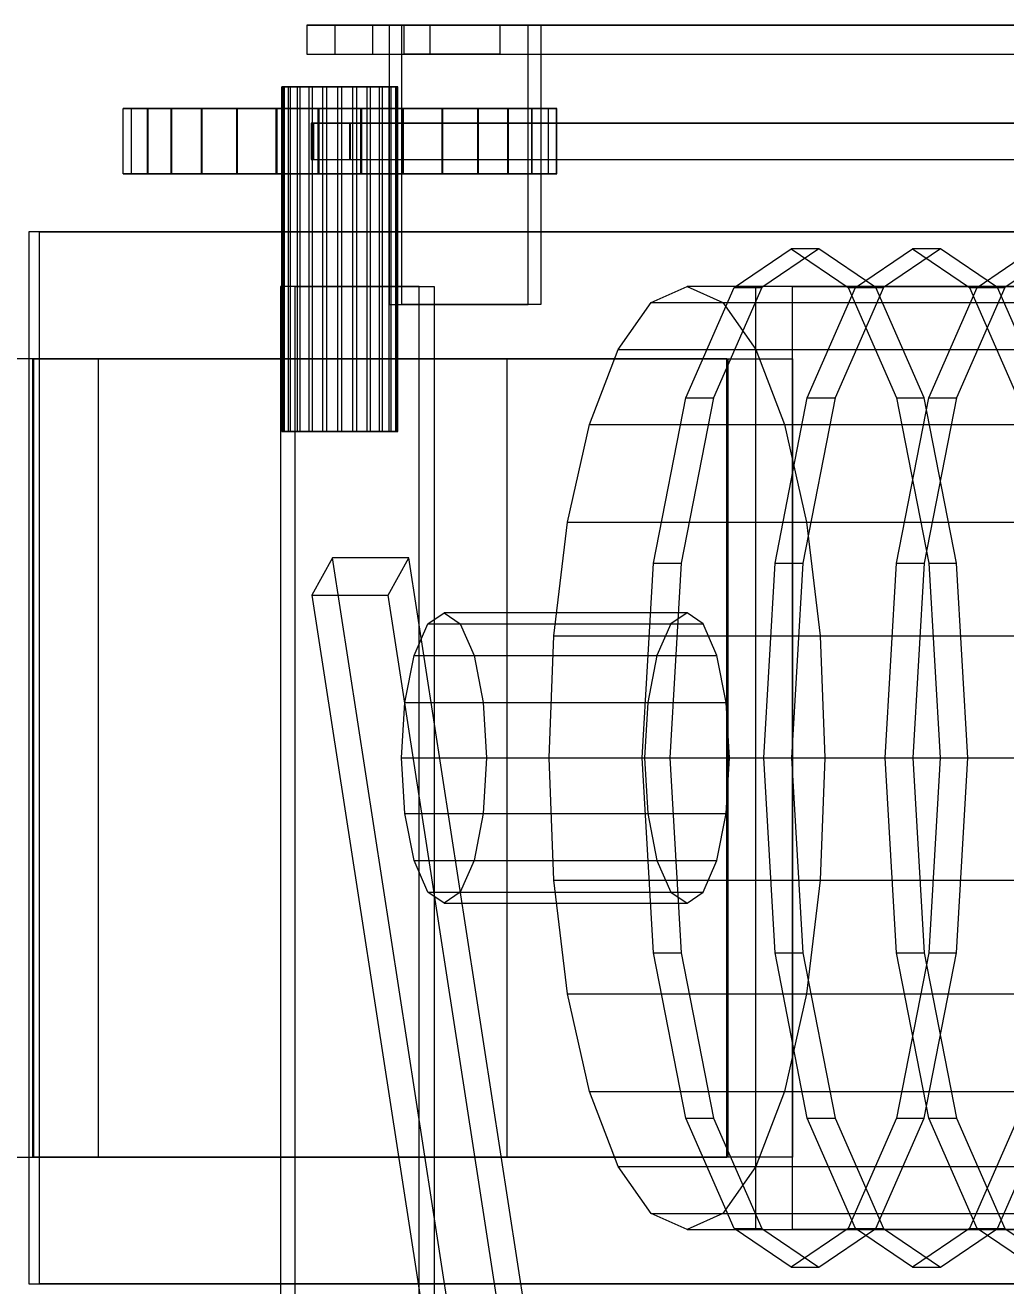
# Model space of a CAD drawing. Header units: millimetres. Extents: x -191664 to 191490, y -197311 to 10263.
# Drawn here: x 24272.5 to 24542.7, y -17515.5 to -17168 of the extents above; entities that cross this region are included whole.
import ezdxf

# ---------------------------------------------------------------- set-up
doc = ezdxf.new("R2010")
doc.units = ezdxf.units.MM
doc.layers.add('COTAS_USUARIO', color=1, linetype='Continuous', lineweight=0)
doc.layers.add('superior_C02', color=7, linetype='Continuous', lineweight=0)
doc.dimstyles.new('PLANTA_100', dxfattribs={"dimtxt": 250, "dimasz": 150, "dimexe": 150, "dimexo": 80, "dimgap": 100, "dimtad": 1, "dimtih": 1, "dimtoh": 1, "dimdec": 1, "dimdsep": 46, "dimcen": 0.09, "dimclrd": 1, "dimclre": 1, "dimclrt": 1, "dimadec": 0, "dimazin": 0, "dimtfac": 1, "dimtdec": 4, "dimtofl": 0, "dimtmove": 0, "dimatfit": 3, "dimfxl": 1, "dimtolj": 1, "dimtzin": 0, "dimarcsym": 0})

# ---------------------------------------------------------------- blocks, each defined once
blk = doc.blocks.new('*D102')
at = {"layer": 'COTAS_USUARIO', "color": 1, "lineweight": -2, "transparency": 16777216}
for p, q in [((24128.19, -17650), (24128.19, -17500)), ((25248.19, -17800), (23978.19, -17800)), ((25248.19, -18160), (23978.19, -18160)), ((24128.19, -18310), (24128.19, -18460))]:
    blk.add_line(p, q, dxfattribs=at)
at = {"layer": 'COTAS_USUARIO', "color": 1, "transparency": 16777216}
for points in [[(24103.19, -17650), (24153.19, -17650), (24128.19, -17800)], [(24103.19, -18310), (24153.19, -18310), (24128.19, -18160)]]:
    blk.add_solid(points, dxfattribs=at)
at = {"layer": 'Defpoints', "color": 0, "transparency": 16777216}
for p in [(24128.19, -17800), (25328.19, -17800), (25328.19, -18160)]:
    blk.add_point(p, dxfattribs=at)

msp = doc.modelspace()

# ---------------------------------------------------------------- linework, layer by layer
at = {"layer": 'superior_C02', "color": 33, "true_color": 0xb6a256}
for p, q in [((24368.28, -17168), (24350.1, -17168)), ((24350.1, -17168), (24350.1, -17176)), ((24350.1, -17168), (25349.1, -17168)), ((24368.28, -17176), (24368.28, -17168)), ((25367.28, -17168), (24368.28, -17168)), ((24350.1, -17176), (24368.28, -17176)), ((24350.1, -17176), (25349.1, -17176)), ((24368.28, -17176), (25367.28, -17176))]:
    msp.add_line(p, q, dxfattribs=at)
at = {"layer": 'superior_C02', "color": 139, "true_color": 0x354b57}
for p, q in [((24376.92, -17168), (24357.79, -17168)), ((24357.79, -17168), (24357.79, -17176)), ((24384.09, -17168), (24357.79, -17168)), ((24411.03, -17168), (24372.78, -17168)), ((24372.78, -17168), (24372.78, -17245)), ((24376.28, -17168), (24372.78, -17168)), ((24376.28, -17245), (24376.28, -17168)), ((24376.28, -17168), (24414.54, -17168)), ((24376.92, -17176), (24376.92, -17168)), ((24376.92, -17168), (24403.22, -17168)), ((24384.09, -17176), (24384.09, -17168)), ((24384.09, -17168), (24403.22, -17168)), ((24403.22, -17168), (24403.22, -17176)), ((24411.03, -17245), (24411.03, -17168)), ((24411.03, -17168), (24414.54, -17168)), ((24414.54, -17168), (24414.54, -17245)), ((24357.79, -17176), (24376.92, -17176)), ((24357.79, -17176), (24384.09, -17176)), ((24403.22, -17176), (24376.92, -17176)), ((24403.22, -17176), (24384.09, -17176)), ((25000.35, -17225), (24273.53, -17225)), ((24273.53, -17225), (24273.53, -17515)), ((24276.45, -17225), (24273.53, -17225)), ((24276.45, -17515), (24276.45, -17225)), ((24276.45, -17225), (25003.27, -17225)), ((24381.07, -17240), (24342.81, -17240)), ((24342.81, -17240), (24342.81, -17585)), ((24346.9, -17240), (24342.81, -17240)), ((24346.9, -17585), (24346.9, -17240)), ((24346.9, -17240), (24385.16, -17240)), ((24381.07, -17585), (24381.07, -17240)), ((24381.07, -17240), (24385.16, -17240)), ((24385.16, -17240), (24385.16, -17585)), ((24970.99, -17240), (24473.69, -17240)), ((24473.69, -17240), (24473.69, -17500)), ((24483.92, -17240), (24473.69, -17240)), ((24483.92, -17500), (24483.92, -17240)), ((24483.92, -17240), (24981.22, -17240)), ((24372.78, -17245), (24411.03, -17245)), ((24372.78, -17245), (24376.28, -17245)), ((24414.54, -17245), (24376.28, -17245)), ((24414.54, -17245), (24411.03, -17245)), ((24465.8, -17260), (24274.54, -17260)), ((24274.54, -17260), (24274.54, -17480)), ((24292.66, -17260), (24274.54, -17260)), ((24292.66, -17480), (24292.66, -17260)), ((24292.66, -17260), (24483.92, -17260)), ((24465.8, -17480), (24465.8, -17260)), ((24465.8, -17260), (24483.92, -17260)), ((24483.92, -17260), (24483.92, -17480)), ((24357.18, -17314.86), (24351.5, -17325.14)), ((24378.22, -17314.86), (24357.18, -17314.86)), ((24395.76, -17564.86), (24357.18, -17314.86)), ((24372.54, -17325.14), (24378.22, -17314.86)), ((24416.8, -17564.86), (24378.22, -17314.86)), ((24351.5, -17325.14), (24372.54, -17325.14)), ((24351.5, -17325.14), (24390.08, -17575.14)), ((24411.12, -17575.14), (24372.54, -17325.14)), ((24274.54, -17480), (24465.8, -17480)), ((24274.54, -17480), (24292.66, -17480)), ((24483.92, -17480), (24292.66, -17480)), ((24483.92, -17480), (24465.8, -17480)), ((24473.69, -17500), (24970.99, -17500)), ((24473.69, -17500), (24483.92, -17500)), ((24981.22, -17500), (24483.92, -17500)), ((24273.53, -17515), (25000.35, -17515)), ((24273.53, -17515), (24276.45, -17515)), ((25003.27, -17515), (24276.45, -17515))]:
    msp.add_line(p, q, dxfattribs=at)
at = {"layer": 'superior_C02', "color": 9, "true_color": 0xbac6cb}
for p, q in [((24343.6, -17185), (24343.2, -17185)), ((24343.2, -17185), (24343.89, -17185)), ((24343.2, -17280), (24343.2, -17185)), ((24345.07, -17185), (24343.6, -17185)), ((24343.6, -17280), (24343.6, -17185)), ((24343.89, -17185), (24345.62, -17185)), ((24343.89, -17280), (24343.89, -17185)), ((24347.49, -17185), (24345.07, -17185)), ((24345.07, -17280), (24345.07, -17185)), ((24345.62, -17185), (24348.28, -17185)), ((24345.62, -17280), (24345.62, -17185)), ((24350.72, -17185), (24347.49, -17185)), ((24347.49, -17280), (24347.49, -17185)), ((24348.28, -17185), (24351.68, -17185)), ((24348.28, -17280), (24348.28, -17185)), ((24354.52, -17185), (24350.72, -17185)), ((24350.72, -17280), (24350.72, -17185)), ((24351.68, -17185), (24355.59, -17185)), ((24351.68, -17280), (24351.68, -17185)), ((24358.64, -17185), (24354.52, -17185)), ((24354.52, -17280), (24354.52, -17185)), ((24355.59, -17185), (24359.75, -17185)), ((24355.59, -17280), (24355.59, -17185)), ((24362.79, -17185), (24358.64, -17185)), ((24358.64, -17280), (24358.64, -17185)), ((24359.75, -17185), (24363.87, -17185)), ((24359.75, -17280), (24359.75, -17185)), ((24366.71, -17185), (24362.79, -17185)), ((24362.79, -17280), (24362.79, -17185)), ((24363.87, -17185), (24367.67, -17185)), ((24363.87, -17280), (24363.87, -17185)), ((24370.11, -17185), (24366.71, -17185)), ((24366.71, -17280), (24366.71, -17185)), ((24367.67, -17185), (24370.89, -17185)), ((24367.67, -17280), (24367.67, -17185)), ((24372.76, -17185), (24370.11, -17185)), ((24370.11, -17280), (24370.11, -17185)), ((24370.89, -17185), (24373.32, -17185)), ((24370.89, -17280), (24370.89, -17185)), ((24374.49, -17185), (24372.76, -17185)), ((24372.76, -17280), (24372.76, -17185)), ((24373.32, -17185), (24374.78, -17185)), ((24373.32, -17280), (24373.32, -17185)), ((24375.18, -17185), (24374.49, -17185)), ((24374.49, -17185), (24374.49, -17280)), ((24374.78, -17185), (24375.18, -17185)), ((24374.78, -17280), (24374.78, -17185)), ((24375.18, -17280), (24375.18, -17185)), ((24301.74, -17191), (24299.47, -17191)), ((24299.47, -17191), (24299.49, -17191)), ((24299.47, -17209), (24299.47, -17191)), ((24299.49, -17191), (24301.81, -17191)), ((24299.49, -17209), (24299.49, -17191)), ((24306.22, -17191), (24301.74, -17191)), ((24301.74, -17209), (24301.74, -17191)), ((24301.81, -17191), (24306.34, -17191)), ((24301.81, -17209), (24301.81, -17191)), ((24312.73, -17191), (24306.22, -17191)), ((24306.22, -17209), (24306.22, -17191)), ((24306.34, -17191), (24312.89, -17191)), ((24306.34, -17209), (24306.34, -17191)), ((24321.03, -17191), (24312.73, -17191)), ((24312.73, -17209), (24312.73, -17191)), ((24312.89, -17191), (24321.23, -17191)), ((24312.89, -17209), (24312.89, -17191)), ((24330.8, -17191), (24321.03, -17191)), ((24321.03, -17209), (24321.03, -17191)), ((24321.23, -17191), (24331.02, -17191)), ((24321.23, -17209), (24321.23, -17191)), ((24341.66, -17191), (24330.8, -17191)), ((24330.8, -17209), (24330.8, -17191)), ((24331.02, -17191), (24341.9, -17191)), ((24331.02, -17209), (24331.02, -17191)), ((24353.19, -17191), (24341.66, -17191)), ((24341.66, -17209), (24341.66, -17191)), ((24341.9, -17191), (24353.44, -17191)), ((24341.9, -17209), (24341.9, -17191)), ((24364.95, -17191), (24353.19, -17191)), ((24353.19, -17209), (24353.19, -17191)), ((24353.44, -17191), (24365.2, -17191)), ((24353.44, -17209), (24353.44, -17191)), ((24376.49, -17191), (24364.95, -17191)), ((24364.95, -17209), (24364.95, -17191)), ((24365.2, -17191), (24376.73, -17191)), ((24365.2, -17209), (24365.2, -17191)), ((24387.37, -17191), (24376.49, -17191)), ((24376.49, -17209), (24376.49, -17191)), ((24376.73, -17191), (24387.59, -17191)), ((24376.73, -17209), (24376.73, -17191)), ((24397.16, -17191), (24387.37, -17191)), ((24387.37, -17209), (24387.37, -17191)), ((24387.59, -17191), (24397.35, -17191)), ((24387.59, -17209), (24387.59, -17191)), ((24405.5, -17191), (24397.16, -17191)), ((24397.16, -17209), (24397.16, -17191)), ((24397.35, -17191), (24405.65, -17191)), ((24397.35, -17209), (24397.35, -17191)), ((24412.05, -17191), (24405.5, -17191)), ((24405.5, -17209), (24405.5, -17191)), ((24405.65, -17191), (24412.17, -17191)), ((24405.65, -17209), (24405.65, -17191)), ((24416.57, -17191), (24412.05, -17191)), ((24412.05, -17209), (24412.05, -17191)), ((24412.17, -17191), (24416.65, -17191)), ((24412.17, -17209), (24412.17, -17191)), ((24418.89, -17191), (24416.57, -17191)), ((24416.57, -17191), (24416.57, -17209)), ((24416.65, -17191), (24418.92, -17191)), ((24416.65, -17209), (24416.65, -17191)), ((24418.92, -17191), (24418.89, -17191)), ((24418.89, -17209), (24418.89, -17191)), ((24418.92, -17209), (24418.92, -17191)), ((24352, -17195), (24351.24, -17195)), ((24351.24, -17195), (24351.24, -17205)), ((24351.24, -17195), (25345.18, -17195)), ((24352, -17205), (24352, -17195)), ((25345.94, -17195), (24352, -17195)), ((24362.14, -17195), (24361.86, -17195)), ((24361.86, -17195), (24361.86, -17205)), ((24361.86, -17195), (25362.72, -17195)), ((24362.14, -17205), (24362.14, -17195)), ((25363, -17195), (24362.14, -17195)), ((24351.24, -17205), (24352, -17205)), ((24351.24, -17205), (25345.18, -17205)), ((24352, -17205), (25345.94, -17205)), ((24361.86, -17205), (24362.14, -17205)), ((24361.86, -17205), (25362.72, -17205)), ((24362.14, -17205), (25363, -17205)), ((24299.49, -17209), (24299.47, -17209)), ((24299.47, -17209), (24301.74, -17209)), ((24301.81, -17209), (24299.49, -17209)), ((24301.74, -17209), (24306.22, -17209)), ((24306.34, -17209), (24301.81, -17209)), ((24306.22, -17209), (24312.73, -17209)), ((24312.89, -17209), (24306.34, -17209)), ((24312.73, -17209), (24321.03, -17209)), ((24321.23, -17209), (24312.89, -17209)), ((24321.03, -17209), (24330.8, -17209)), ((24331.02, -17209), (24321.23, -17209)), ((24330.8, -17209), (24341.66, -17209)), ((24341.9, -17209), (24331.02, -17209)), ((24341.66, -17209), (24353.19, -17209)), ((24353.44, -17209), (24341.9, -17209)), ((24353.19, -17209), (24364.95, -17209)), ((24365.2, -17209), (24353.44, -17209)), ((24364.95, -17209), (24376.49, -17209)), ((24376.73, -17209), (24365.2, -17209)), ((24376.49, -17209), (24387.37, -17209)), ((24387.59, -17209), (24376.73, -17209)), ((24387.37, -17209), (24397.16, -17209)), ((24397.35, -17209), (24387.59, -17209)), ((24397.16, -17209), (24405.5, -17209)), ((24405.65, -17209), (24397.35, -17209)), ((24405.5, -17209), (24412.05, -17209)), ((24412.17, -17209), (24405.65, -17209)), ((24412.05, -17209), (24416.57, -17209)), ((24416.65, -17209), (24412.17, -17209)), ((24416.57, -17209), (24418.89, -17209)), ((24418.92, -17209), (24416.65, -17209)), ((24418.89, -17209), (24418.92, -17209)), ((24343.89, -17280), (24343.2, -17280)), ((24343.2, -17280), (24343.6, -17280)), ((24343.6, -17280), (24345.07, -17280)), ((24345.62, -17280), (24343.89, -17280)), ((24345.07, -17280), (24347.49, -17280)), ((24348.28, -17280), (24345.62, -17280)), ((24347.49, -17280), (24350.72, -17280)), ((24351.68, -17280), (24348.28, -17280)), ((24350.72, -17280), (24354.52, -17280)), ((24355.59, -17280), (24351.68, -17280)), ((24354.52, -17280), (24358.64, -17280)), ((24359.75, -17280), (24355.59, -17280)), ((24358.64, -17280), (24362.79, -17280)), ((24363.87, -17280), (24359.75, -17280)), ((24362.79, -17280), (24366.71, -17280)), ((24367.67, -17280), (24363.87, -17280)), ((24366.71, -17280), (24370.11, -17280)), ((24370.89, -17280), (24367.67, -17280)), ((24370.11, -17280), (24372.76, -17280)), ((24373.32, -17280), (24370.89, -17280)), ((24372.76, -17280), (24374.49, -17280)), ((24374.78, -17280), (24373.32, -17280)), ((24374.49, -17280), (24375.18, -17280)), ((24375.18, -17280), (24374.78, -17280))]:
    msp.add_line(p, q, dxfattribs=at)
at = {"layer": 'superior_C02', "color": 147, "true_color": 0x1f7180}
for p, q in [((24467.81, -17240.29), (24483.52, -17229.6)), ((24491.17, -17229.6), (24475.46, -17240.29)), ((24483.52, -17229.6), (24499.22, -17240.29)), ((24491.17, -17229.6), (24483.52, -17229.6)), ((24506.87, -17240.29), (24491.17, -17229.6)), ((24501.29, -17240.29), (24516.99, -17229.6)), ((24524.64, -17229.6), (24508.94, -17240.29)), ((24516.99, -17229.6), (24532.69, -17240.29)), ((24524.64, -17229.6), (24516.99, -17229.6)), ((24540.34, -17240.29), (24524.64, -17229.6)), ((24534.76, -17240.29), (24550.46, -17229.6)), ((24558.11, -17229.6), (24542.41, -17240.29)), ((24444.99, -17244.43), (24454.83, -17240)), ((24454.5, -17270.72), (24467.81, -17240.29)), ((24454.83, -17240), (24464.66, -17244.43)), ((24913.87, -17240), (24454.83, -17240)), ((24475.46, -17240.29), (24462.15, -17270.72)), ((24467.81, -17240.29), (24475.46, -17240.29)), ((24487.97, -17270.72), (24501.29, -17240.29)), ((24508.94, -17240.29), (24495.62, -17270.72)), ((24499.22, -17240.29), (24512.53, -17270.72)), ((24499.22, -17240.29), (24506.87, -17240.29)), ((24501.29, -17240.29), (24508.94, -17240.29)), ((24520.18, -17270.72), (24506.87, -17240.29)), ((24521.45, -17270.72), (24534.76, -17240.29)), ((24542.41, -17240.29), (24529.1, -17270.72)), ((24532.69, -17240.29), (24546, -17270.72)), ((24532.69, -17240.29), (24540.34, -17240.29)), ((24534.76, -17240.29), (24542.41, -17240.29)), ((24553.66, -17270.72), (24540.34, -17240.29)), ((24435.83, -17257.42), (24444.99, -17244.43)), ((24444.99, -17244.43), (24904.04, -17244.43)), ((24464.66, -17244.43), (24473.82, -17257.42)), ((24464.66, -17244.43), (24923.7, -17244.43)), ((24405.3, -17260), (24214.04, -17260)), ((24274.83, -17260), (24214.04, -17260)), ((24274.83, -17480), (24274.83, -17260)), ((24274.83, -17260), (24466.1, -17260)), ((24405.3, -17480), (24405.3, -17260)), ((24405.3, -17260), (24466.1, -17260)), ((24427.96, -17278.08), (24435.83, -17257.42)), ((24435.83, -17257.42), (24894.87, -17257.42)), ((24466.1, -17260), (24466.1, -17480)), ((24473.82, -17257.42), (24481.69, -17278.08)), ((24473.82, -17257.42), (24932.87, -17257.42)), ((24445.61, -17316.27), (24454.5, -17270.72)), ((24462.15, -17270.72), (24453.26, -17316.27)), ((24454.5, -17270.72), (24462.15, -17270.72)), ((24479.08, -17316.27), (24487.97, -17270.72)), ((24495.62, -17270.72), (24486.73, -17316.27)), ((24487.97, -17270.72), (24495.62, -17270.72)), ((24512.53, -17270.72), (24521.43, -17316.27)), ((24512.53, -17270.72), (24520.18, -17270.72)), ((24512.55, -17316.27), (24521.45, -17270.72)), ((24529.08, -17316.27), (24520.18, -17270.72)), ((24529.1, -17270.72), (24520.2, -17316.27)), ((24521.45, -17270.72), (24529.1, -17270.72)), ((24421.92, -17305), (24427.96, -17278.08)), ((24427.96, -17278.08), (24887, -17278.08)), ((24481.69, -17278.08), (24487.73, -17305)), ((24481.69, -17278.08), (24940.74, -17278.08)), ((24418.13, -17336.35), (24421.92, -17305)), ((24421.92, -17305), (24880.96, -17305)), ((24487.73, -17305), (24491.53, -17336.35)), ((24487.73, -17305), (24946.77, -17305)), ((24442.48, -17370), (24445.61, -17316.27)), ((24445.61, -17316.27), (24453.26, -17316.27)), ((24453.26, -17316.27), (24450.13, -17370)), ((24475.95, -17370), (24479.08, -17316.27)), ((24479.08, -17316.27), (24486.73, -17316.27)), ((24486.73, -17316.27), (24483.61, -17370)), ((24509.43, -17370), (24512.55, -17316.27)), ((24512.55, -17316.27), (24520.2, -17316.27)), ((24520.2, -17316.27), (24517.08, -17370)), ((24521.43, -17316.27), (24524.55, -17370)), ((24521.43, -17316.27), (24529.08, -17316.27)), ((24532.2, -17370), (24529.08, -17316.27)), ((24416.83, -17370), (24418.13, -17336.35)), ((24418.13, -17336.35), (24877.17, -17336.35)), ((24491.53, -17336.35), (24492.82, -17370)), ((24491.53, -17336.35), (24950.57, -17336.35)), ((24418.13, -17403.65), (24416.83, -17370)), ((24416.83, -17370), (24875.87, -17370)), ((24445.61, -17423.73), (24442.48, -17370)), ((24442.48, -17370), (24450.13, -17370)), ((24450.13, -17370), (24453.26, -17423.73)), ((24479.08, -17423.73), (24475.95, -17370)), ((24475.95, -17370), (24483.61, -17370)), ((24483.61, -17370), (24486.73, -17423.73)), ((24492.82, -17370), (24491.53, -17403.65)), ((24492.82, -17370), (24951.86, -17370)), ((24512.55, -17423.73), (24509.43, -17370)), ((24509.43, -17370), (24517.08, -17370)), ((24517.08, -17370), (24520.2, -17423.73)), ((24524.55, -17370), (24521.43, -17423.73)), ((24524.55, -17370), (24532.2, -17370)), ((24529.08, -17423.73), (24532.2, -17370)), ((24421.92, -17435), (24418.13, -17403.65)), ((24418.13, -17403.65), (24877.17, -17403.65)), ((24491.53, -17403.65), (24487.73, -17435)), ((24491.53, -17403.65), (24950.57, -17403.65)), ((24454.5, -17469.28), (24445.61, -17423.73)), ((24445.61, -17423.73), (24453.26, -17423.73)), ((24453.26, -17423.73), (24462.15, -17469.28)), ((24487.97, -17469.28), (24479.08, -17423.73)), ((24479.08, -17423.73), (24486.73, -17423.73)), ((24486.73, -17423.73), (24495.62, -17469.28)), ((24521.43, -17423.73), (24512.53, -17469.28)), ((24521.45, -17469.28), (24512.55, -17423.73)), ((24512.55, -17423.73), (24520.2, -17423.73)), ((24520.18, -17469.28), (24529.08, -17423.73)), ((24520.2, -17423.73), (24529.1, -17469.28)), ((24521.43, -17423.73), (24529.08, -17423.73)), ((24427.96, -17461.92), (24421.92, -17435)), ((24421.92, -17435), (24880.96, -17435)), ((24487.73, -17435), (24481.69, -17461.92)), ((24487.73, -17435), (24946.77, -17435)), ((24435.83, -17482.58), (24427.96, -17461.92)), ((24427.96, -17461.92), (24887, -17461.92)), ((24481.69, -17461.92), (24473.82, -17482.58)), ((24481.69, -17461.92), (24940.74, -17461.92)), ((24467.81, -17499.71), (24454.5, -17469.28)), ((24454.5, -17469.28), (24462.15, -17469.28)), ((24462.15, -17469.28), (24475.46, -17499.71)), ((24501.29, -17499.71), (24487.97, -17469.28)), ((24487.97, -17469.28), (24495.62, -17469.28)), ((24495.62, -17469.28), (24508.94, -17499.71)), ((24512.53, -17469.28), (24499.22, -17499.71)), ((24506.87, -17499.71), (24520.18, -17469.28)), ((24512.53, -17469.28), (24520.18, -17469.28)), ((24534.76, -17499.71), (24521.45, -17469.28)), ((24521.45, -17469.28), (24529.1, -17469.28)), ((24529.1, -17469.28), (24542.41, -17499.71)), ((24546, -17469.28), (24532.69, -17499.71)), ((24540.34, -17499.71), (24553.66, -17469.28)), ((24214.04, -17480), (24405.3, -17480)), ((24214.04, -17480), (24274.83, -17480)), ((24466.1, -17480), (24274.83, -17480)), ((24466.1, -17480), (24405.3, -17480)), ((24444.99, -17495.57), (24435.83, -17482.58)), ((24435.83, -17482.58), (24894.87, -17482.58)), ((24473.82, -17482.58), (24464.66, -17495.57)), ((24473.82, -17482.58), (24932.87, -17482.58)), ((24454.83, -17500), (24444.99, -17495.57)), ((24444.99, -17495.57), (24904.04, -17495.57)), ((24464.66, -17495.57), (24454.83, -17500)), ((24464.66, -17495.57), (24923.7, -17495.57)), ((24454.83, -17500), (24913.87, -17500)), ((24483.52, -17510.4), (24467.81, -17499.71)), ((24467.81, -17499.71), (24475.46, -17499.71)), ((24475.46, -17499.71), (24491.17, -17510.4)), ((24499.22, -17499.71), (24483.52, -17510.4)), ((24491.17, -17510.4), (24506.87, -17499.71)), ((24499.22, -17499.71), (24506.87, -17499.71)), ((24516.99, -17510.4), (24501.29, -17499.71)), ((24501.29, -17499.71), (24508.94, -17499.71)), ((24508.94, -17499.71), (24524.64, -17510.4)), ((24532.69, -17499.71), (24516.99, -17510.4)), ((24524.64, -17510.4), (24540.34, -17499.71)), ((24532.69, -17499.71), (24540.34, -17499.71)), ((24550.46, -17510.4), (24534.76, -17499.71)), ((24534.76, -17499.71), (24542.41, -17499.71)), ((24542.41, -17499.71), (24558.11, -17510.4)), ((24483.52, -17510.4), (24491.17, -17510.4)), ((24516.99, -17510.4), (24524.64, -17510.4))]:
    msp.add_line(p, q, dxfattribs=at)
at = {"layer": 'superior_C02', "color": 43, "true_color": 0xd6b34e}
for p, q in [((24379.62, -17341.72), (24383.41, -17333.04)), ((24383.41, -17333.04), (24387.88, -17330)), ((24383.41, -17333.04), (24450.35, -17333.04)), ((24387.88, -17330), (24392.36, -17333.04)), ((24454.83, -17330), (24387.88, -17330)), ((24392.36, -17333.04), (24396.15, -17341.72)), ((24392.36, -17333.04), (24459.3, -17333.04)), ((24450.35, -17333.04), (24446.56, -17341.72)), ((24454.83, -17330), (24450.35, -17333.04)), ((24459.3, -17333.04), (24454.83, -17330)), ((24463.09, -17341.72), (24459.3, -17333.04)), ((24377.08, -17354.69), (24379.62, -17341.72)), ((24379.62, -17341.72), (24446.56, -17341.72)), ((24396.15, -17341.72), (24398.68, -17354.69)), ((24396.15, -17341.72), (24463.09, -17341.72)), ((24446.56, -17341.72), (24444.03, -17354.69)), ((24465.63, -17354.69), (24463.09, -17341.72)), ((24376.19, -17370), (24377.08, -17354.69)), ((24377.08, -17354.69), (24444.03, -17354.69)), ((24398.68, -17354.69), (24399.57, -17370)), ((24398.68, -17354.69), (24465.63, -17354.69)), ((24444.03, -17354.69), (24443.14, -17370)), ((24466.52, -17370), (24465.63, -17354.69)), ((24377.08, -17385.31), (24376.19, -17370)), ((24376.19, -17370), (24443.14, -17370)), ((24399.57, -17370), (24398.68, -17385.31)), ((24399.57, -17370), (24466.52, -17370)), ((24443.14, -17370), (24444.03, -17385.31)), ((24465.63, -17385.31), (24466.52, -17370)), ((24379.62, -17398.28), (24377.08, -17385.31)), ((24377.08, -17385.31), (24444.03, -17385.31)), ((24398.68, -17385.31), (24396.15, -17398.28)), ((24398.68, -17385.31), (24465.63, -17385.31)), ((24444.03, -17385.31), (24446.56, -17398.28)), ((24463.09, -17398.28), (24465.63, -17385.31)), ((24383.41, -17406.96), (24379.62, -17398.28)), ((24379.62, -17398.28), (24446.56, -17398.28)), ((24396.15, -17398.28), (24392.36, -17406.96)), ((24396.15, -17398.28), (24463.09, -17398.28)), ((24446.56, -17398.28), (24450.35, -17406.96)), ((24459.3, -17406.96), (24463.09, -17398.28)), ((24387.88, -17410), (24383.41, -17406.96)), ((24383.41, -17406.96), (24450.35, -17406.96)), ((24392.36, -17406.96), (24387.88, -17410)), ((24392.36, -17406.96), (24459.3, -17406.96)), ((24450.35, -17406.96), (24454.83, -17410)), ((24454.83, -17410), (24459.3, -17406.96)), ((24387.88, -17410), (24454.83, -17410))]:
    msp.add_line(p, q, dxfattribs=at)

# ---------------------------------------------------------------- dimensions: what is measured, and where the dimension line sits
at = {"layer": 'COTAS_USUARIO'}
dim = msp.add_aligned_dim(p1=(25328.19, -18160), p2=(25328.19, -17800), distance=1200, dimstyle='PLANTA_100', dxfattribs=at)
dim.commit()
dim.dimension.update_dxf_attribs({"geometry": '*D102', "text_midpoint": (24128.19, -17980)})

doc.saveas('drawing.dxf')
